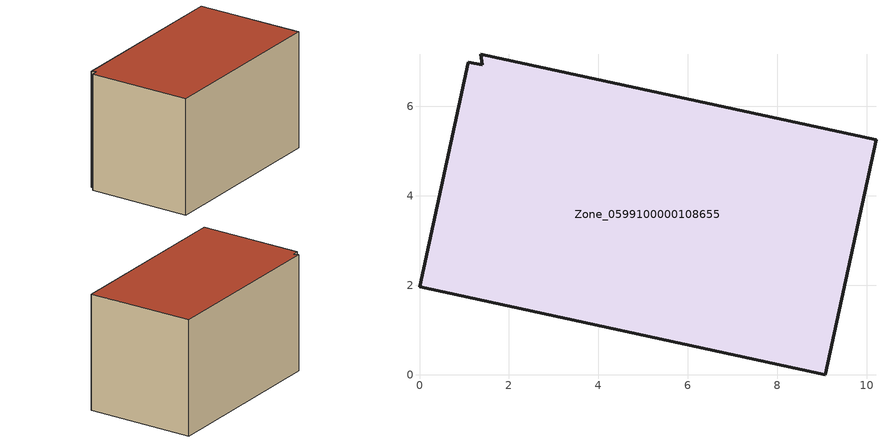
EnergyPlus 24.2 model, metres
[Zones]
Zone_0599100000108655
 floor ground (C_G): 1.08,6.99 1.4,6.93 1.37,7.16 10.2,5.25 9.07,0 0,1.96 z0
 wall outside (C_F): 9.07,0 10.2,5.25 1.37,7.16 1.4,6.93 1.08,6.99 0,1.96 9.07,0 z0:5.8
 roof outside (C_R): 1.4,6.93 1.08,6.99 0,1.96 9.07,0 10.2,5.25 1.37,7.16 z5.8
[BUILDING]
Pand.0599100000108655: North Axis=0; Terrain=City; Loads Convergence Tolerance Value=0.04; Temperature Convergence Tolerance Value=0.4; Solar Distribution=FullExterior; Maximum Number of Warmup Days=25; Minimum Number of Warmup Days=1
[Site:Location]
Rotterdam.The.Hague.AP_ZH_NLD Design_Conditions: Latitude=51.96; Longitude=4.45; Time Zone=1; Elevation=-4.5
[SITE:GROUNDTEMPERATURE:BUILDINGSURFACE]
18, 18, 18, 18, 18, 18, 18, 18, 18, 18, 18, 18
[MATERIAL] Thermal Absorptance=0.9; Solar Absorptance=0.7; Visible Absorptance=0.7
Name | Roughness | Thickness | Conductivity | Density | Specific Heat
G.TC.1975-1991 | MediumSmooth | 0.15 | 0.288461 | 540 | 1210
F.TC.1975-1991 | Rough | 0.3 | 0.230769 | 1920 | 840
R.TC.1975-1991 | MediumRough | 0.2 | 0.153846 | 1500 | 1000
[CONSTRUCTION]
C_G: G.TC.1975-1991
C_F: F.TC.1975-1991
C_R: R.TC.1975-1991
[ZONE]
Zone_0599100000108655: Type=1; Multiplier=1; Ceiling Height=Autocalculate; Volume=Autocalculate; Floor Area=autocalculate; Part of Total Floor Area=Yes
[ZONEINFILTRATION:DESIGNFLOWRATE]
Infil_Zone_0599100000108655: Zone or ZoneList or Space or SpaceList=Zone_0599100000108655; Schedule=AlwaysOn; Design Flow Rate Calculation Method=Flow/Area; Flow Rate per Floor Area=0.003; Constant Term Coefficient=1; Temperature Term Coefficient=0; Velocity Term Coefficient=0; Velocity Squared Term Coefficient=0
[HVACTEMPLATE:ZONE:IDEALLOADSAIRSYSTEM]
Zone_0599100000108655: Maximum Heating Supply Air Temperature=50; Minimum Cooling Supply Air Temperature=13; Maximum Heating Supply Air Humidity Ratio=0.0156; Minimum Cooling Supply Air Humidity Ratio=0.0077; Heating Limit=NoLimit; Cooling Limit=NoLimit; Dehumidification Control Type=ConstantSensibleHeatRatio; Cooling Sensible Heat Ratio=0.7; Dehumidification Setpoint=60; Humidification Control Type=None; Humidification Setpoint=30; Outdoor Air Method=None; Outdoor Air Flow Rate per Person=0.00944; Outdoor Air Flow Rate per Zone Floor Area=0; Outdoor Air Flow Rate per Zone=0; Demand Controlled Ventilation Type=None; Outdoor Air Economizer Type=NoEconomizer; Heat Recovery Type=None; Sensible Heat Recovery Effectiveness=0.7; Latent Heat Recovery Effectiveness=0.65
[ZONECONTROL:THERMOSTAT]
ThermostatControl_Zone_0599100000108655: Zone or ZoneList=Zone_0599100000108655; Control Type Schedule=DualSetpointControlType; Control 1=Thermostat_Zone_0599100000108655; Temperature Difference Between Cutout And Setpoint=0
[THERMOSTATSETPOINT:DUALSETPOINT]
Thermostat_Zone_0599100000108655: Heating Setpoint Temperature Schedule=HeatingSetpoint_Zone_0599100000108655; Cooling Setpoint Temperature Schedule=CoolingSetpoint_Zone_0599100000108655
[SCHEDULE:COMPACT]
HeatingSetpoint_Zone_0599100000108655: Through: 12/31, For: AllDays, Until: 24:00, 21
CoolingSetpoint_Zone_0599100000108655: Through: 12/31, For: AllDays, Until: 24:00, 24
DualSetpointControlType: Through: 12/31, For: AllDays, Until: 24:00, 4
AlwaysOn: Through: 12/31, For: AllDays, Until: 24:00, 1
